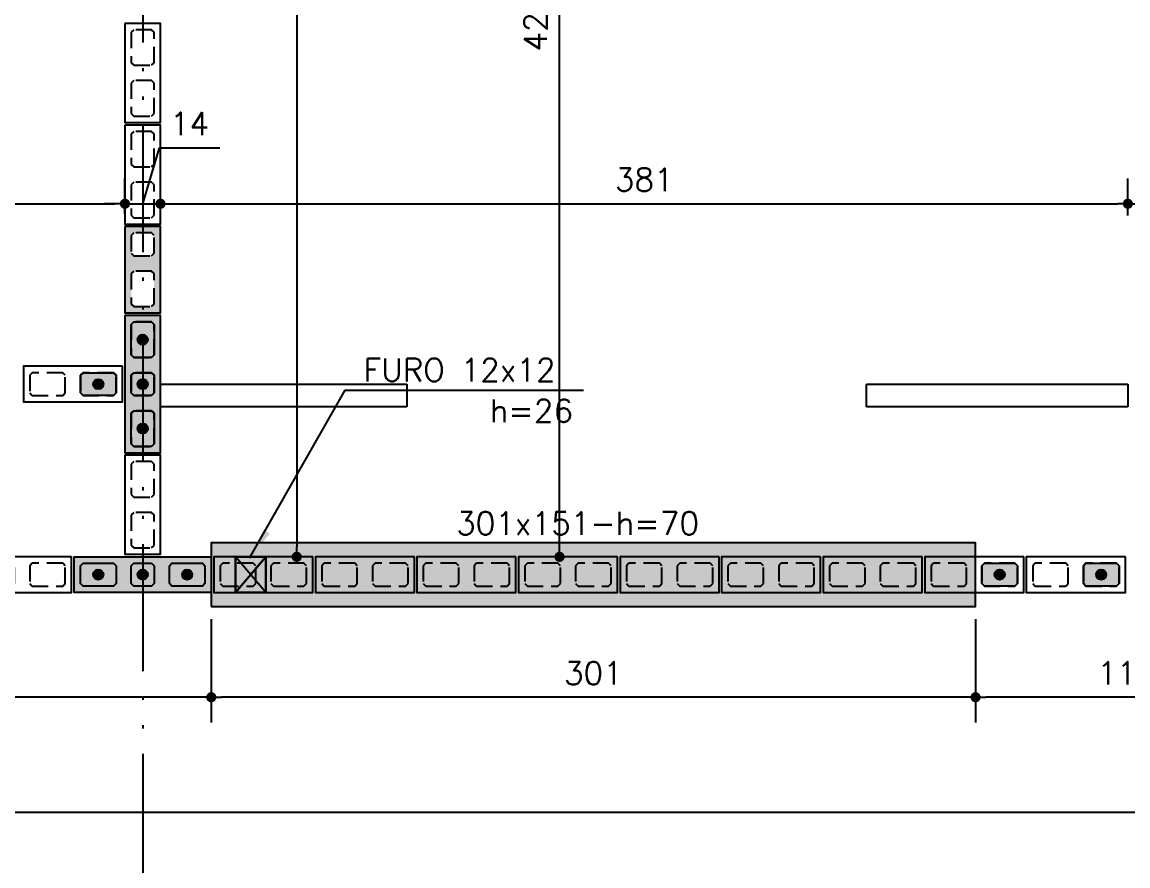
# Model space of a CAD drawing. Extents: x -14651 to 4582, y -13717 to -1290.
# Drawn here: x 2419 to 2854.5, y -13271.3 to -12939.1 of the extents above; entities that cross this region are included whole.
import ezdxf
from ezdxf.enums import TextEntityAlignment as Align

# ---------------------------------------------------------------- set-up
doc = ezdxf.new("R2010")
doc.units = 0
doc.header["$LTSCALE"] = 25
doc.linetypes.add('DASHED2', pattern=[0.375, 0.25, -0.125])
doc.linetypes.add('ESTILO_TQS_0004', pattern=[3.3, 2, -0.4, 0.05, -0.4, 0.05, -0.4])
for name, color, linetype in [('213', 252, 'Continuous'), ('241', 2, 'Continuous'), ('248', 100, 'Continuous'), ('249', 20, 'Continuous'), ('ABERTURAS', 53, 'Continuous'), ('ac-furo', 170, 'Continuous'), ('ALVENARIA NÃO ESTRUTURAL', 242, 'Continuous'), ('Arranque', 14, 'Continuous'), ('COTA', 1, 'Continuous'), ('EIXOS', 1, 'ESTILO_TQS_0004'), ('FERRO', 5, 'Continuous'), ('H2', 252, 'Continuous'), ('Linha_fina', 1, 'Continuous'), ('Pena_2', 2, 'Continuous'), ('T1', 2, 'Continuous'), ('TJANELA', 2, 'Continuous'), ('VIGA', 3, 'Continuous')]:
    doc.layers.add(name, color=color, linetype=linetype)
doc.styles.add('COTA', font='romans.shx')
doc.styles.add('Texto1', font='romans.shx', dxfattribs={"height": 9})
doc.dimstyles.new('forma', dxfattribs={"dimscale": 5, "dimtxt": 1.8, "dimasz": 0.8, "dimexe": 2, "dimexo": 1, "dimgap": 1, "dimtad": 1, "dimdec": 1, "dimzin": 9, "dimtxsty": 'COTA', "dimblk1": 'DOT', "dimblk2": 'DOT', "dimsah": 1, "dimcen": 0, "dimdle": 1, "dimclrd": 256, "dimclre": 256, "dimclrt": 2, "dimadec": 0, "dimazin": 0, "dimtfac": 1, "dimtdec": 0, "dimtmove": 0, "dimatfit": 3, "dimfxl": 1, "dimtolj": 1, "dimtzin": 0, "dimarcsym": 0})

# ---------------------------------------------------------------- blocks, each defined once
blk = doc.blocks.new('P5515')
at = {"layer": '249'}
h = blk.add_hatch(color=20, dxfattribs=at)
h.paths.add_polyline_path([(-27, 7), (-27, -7), (27, -7), (27, 7)])
h.paths.add_polyline_path([(-10.5, -3.5), (-11.5, -4.5), (-23.5, -4.5), (-24.5, -3.5), (-24.5, 3.5), (-23.5, 4.5), (-11.5, 4.5), (-10.5, 3.5)], flags=16)
h.paths.add_polyline_path([(-4.5, 3.5), (-3.5, 4.5), (3.5, 4.5), (4.5, 3.5), (4.5, -3.5), (3.5, -4.5), (-3.5, -4.5), (-4.5, -3.5)], flags=16)
h.paths.add_polyline_path([(10.5, 3.5), (11.5, 4.5), (23.5, 4.5), (24.5, 3.5), (24.5, -3.5), (23.5, -4.5), (11.5, -4.5), (10.5, -3.5)], flags=16)
blk.add_lwpolyline([(27, 7), (-27, 7), (-27, -7), (27, -7), (27, 7)])
at = {"color": 1, "linetype": 'DASHED2'}
for points in [[(-10.5, 3.5), (-11.5, 4.5), (-23.5, 4.5), (-24.5, 3.5), (-24.5, -3.5), (-23.5, -4.5), (-11.5, -4.5), (-10.5, -3.5), (-10.5, 3.5)], [(4.5, 3.5), (3.5, 4.5), (-3.5, 4.5), (-4.5, 3.5), (-4.5, -3.5), (-3.5, -4.5), (3.5, -4.5), (4.5, -3.5), (4.5, 3.5)], [(24.5, 3.5), (23.5, 4.5), (11.5, 4.5), (10.5, 3.5), (10.5, -3.5), (11.5, -4.5), (23.5, -4.5), (24.5, -3.5), (24.5, 3.5)]]:
    blk.add_lwpolyline(points, dxfattribs=at)
blk = doc.blocks.new('P4015', base_point=(5842102.11612, -8124149.02973))
blk.add_lwpolyline([(5842082.61612, -8124156.02973), (5842121.61612, -8124156.02973), (5842121.61612, -8124142.02973), (5842082.61612, -8124142.02973), (5842082.61612, -8124156.02973)])
at = {"color": 1, "linetype": 'DASHED2'}
for points in [[(5842085.11612, -8124152.52973), (5842086.11612, -8124153.52973), (5842098.11612, -8124153.52973), (5842099.11612, -8124152.52973), (5842099.11612, -8124145.52973), (5842098.11612, -8124144.52973), (5842086.11612, -8124144.52973), (5842085.11612, -8124145.52973), (5842085.11612, -8124152.52973)], [(5842105.11612, -8124152.52973), (5842106.11612, -8124153.52973), (5842118.11612, -8124153.52973), (5842119.11612, -8124152.52973), (5842119.11612, -8124145.52973), (5842118.11612, -8124144.52973), (5842106.11612, -8124144.52973), (5842105.11612, -8124145.52973), (5842105.11612, -8124152.52973)]]:
    blk.add_lwpolyline(points, dxfattribs=at)
blk = doc.blocks.new('P3515')
at = {"layer": '248'}
h = blk.add_hatch(color=100, dxfattribs=at)
h.paths.add_polyline_path([(17, 7), (-17, 7), (-17, -7), (17, -7)])
h.paths.add_polyline_path([(-5.5, -3.5), (-6.5, -4.5), (-13.5, -4.5), (-14.5, -3.5), (-14.5, 3.5), (-13.5, 4.5), (-6.5, 4.5), (-5.5, 3.5)], flags=16)
h.paths.add_polyline_path([(0.5, 3.5), (1.5, 4.5), (13.5, 4.5), (14.5, 3.5), (14.5, -3.5), (13.5, -4.5), (1.5, -4.5), (0.5, -3.5)], flags=16)
blk.add_lwpolyline([(-17, -7), (17, -7), (17, 7), (-17, 7), (-17, -7)])
at = {"color": 1, "linetype": 'DASHED2'}
for points in [[(-14.5, -3.5), (-13.5, -4.5), (-6.5, -4.5), (-5.5, -3.5), (-5.5, 3.5), (-6.5, 4.5), (-13.5, 4.5), (-14.5, 3.5), (-14.5, -3.5)], [(0.5, -3.5), (1.5, -4.5), (13.5, -4.5), (14.5, -3.5), (14.5, 3.5), (13.5, 4.5), (1.5, 4.5), (0.5, 3.5), (0.5, -3.5)]]:
    blk.add_lwpolyline(points, dxfattribs=at)
blk = doc.blocks.new('GR-1409')
at = {"layer": '213'}
h = blk.add_hatch(color=256, dxfattribs=at)
h.paths.add_polyline_path([(-6, 4.5), (-7, 3.5), (-7, -3.5), (-6, -4.5), (6, -4.5), (7, -3.5), (7, 3.5), (6, 4.5)])
h.paths.add_polyline_path([(-2, 0, 1), (2, 0, 1)], flags=16)
at = {"layer": 'Arranque'}
blk.add_hatch(color=256, dxfattribs=at).paths.add_polyline_path([(-2, 0, 1), (2, 0, 1)])
at = {"layer": '213'}
blk.add_lwpolyline([(-7, 3.5), (-6, 4.5), (6, 4.5), (7, 3.5), (7, -3.5), (6, -4.5), (-6, -4.5), (-7, -3.5), (-7, 3.5)], dxfattribs=at)
at = {"layer": 'FERRO', "linetype": 'Continuous'}
blk.add_circle((0, 0), 2, dxfattribs=at)
blk = doc.blocks.new('GR-0909')
at = {"layer": '213'}
h = blk.add_hatch(color=256, dxfattribs=at)
h.paths.add_polyline_path([(3.5, -4.5), (4.5, -3.5), (4.500001, 3.5), (3.500001, 4.5), (-3.499999, 4.5), (-4.499999, 3.5), (-4.5, -3.5), (-3.5, -4.5)])
h.paths.add_polyline_path([(-2, 0, -1), (2, 0, -1)], flags=16)
at = {"layer": 'Arranque'}
blk.add_hatch(color=256, dxfattribs=at).paths.add_polyline_path([(2, 0, 1), (-2, 0, 1)])
at = {"layer": '213'}
blk.add_lwpolyline([(3.500001, 4.5), (4.500001, 3.5), (4.5, -3.5), (3.5, -4.5), (-3.5, -4.5), (-4.5, -3.5), (-4.499999, 3.5), (-3.499999, 4.5), (3.500001, 4.5)], dxfattribs=at)
at = {"layer": 'FERRO', "linetype": 'Continuous'}
blk.add_circle((0, 0), 2, dxfattribs=at)
blk = doc.blocks.new('_Dot')
at = {"color": 0, "linetype": 'ByBlock', "lineweight": -2}
blk.add_line((-0.5, 0), (-1, 0), dxfattribs=at)
at = {"color": 0, "linetype": 'ByBlock', "const_width": 0.5}
blk.add_lwpolyline([(-0.25, 0, 1), (0.25, 0, 1)], format="xyb", close=True, dxfattribs=at)
blk = doc.blocks.new('*D117')
at = {"layer": 'COTA', "lineweight": -2, "transparency": 16777216}
for p, q in [((2794.52, -13174.1), (2794.52, -13214.87)), ((2913.52, -13174.1), (2913.52, -13214.87)), ((2909.52, -13204.87), (2798.52, -13204.87))]:
    blk.add_line(p, q, dxfattribs=at)
at = {"layer": 'Defpoints', "color": 0, "transparency": 16777216}
for p in [(2794.52, -13169.1), (2913.52, -13169.1), (2794.52, -13204.87)]:
    blk.add_point(p, dxfattribs=at)
at = {"layer": 'COTA', "lineweight": -2, "transparency": 16777216, "xscale": 4, "yscale": 4, "zscale": 4, "rotation": 180}
blk.add_blockref('_Dot', (2794.52, -13204.87), dxfattribs=at)
at = {"layer": 'COTA', "lineweight": -2, "transparency": 16777216, "xscale": 4, "yscale": 4, "zscale": 4}
blk.add_blockref('_Dot', (2913.52, -13204.87), dxfattribs=at)
at = {"layer": 'COTA', "color": 2, "transparency": 16777216, "insert": (2854.02, -13195.37), "char_height": 9, "attachment_point": 5, "style": 'COTA'}
blk.add_mtext('\\A1;119 ', dxfattribs=at)
blk = doc.blocks.new('*D118')
at = {"layer": 'COTA', "lineweight": -2, "transparency": 16777216}
for p, q in [((2493.52, -13174.1), (2493.52, -13214.87)), ((2794.52, -13174.1), (2794.52, -13214.87)), ((2790.52, -13204.87), (2497.52, -13204.87))]:
    blk.add_line(p, q, dxfattribs=at)
at = {"layer": 'Defpoints', "color": 0, "transparency": 16777216}
for p in [(2493.52, -13169.1), (2794.52, -13169.1), (2493.52, -13204.87)]:
    blk.add_point(p, dxfattribs=at)
at = {"layer": 'COTA', "lineweight": -2, "transparency": 16777216, "xscale": 4, "yscale": 4, "zscale": 4, "rotation": 180}
blk.add_blockref('_Dot', (2493.52, -13204.87), dxfattribs=at)
at = {"layer": 'COTA', "lineweight": -2, "transparency": 16777216, "xscale": 4, "yscale": 4, "zscale": 4}
blk.add_blockref('_Dot', (2794.52, -13204.87), dxfattribs=at)
at = {"layer": 'COTA', "color": 2, "transparency": 16777216, "insert": (2644.02, -13195.37), "char_height": 9, "attachment_point": 5, "style": 'COTA'}
blk.add_mtext('\\A1;301 ', dxfattribs=at)
blk = doc.blocks.new('*D119')
at = {"layer": 'COTA', "lineweight": -2, "transparency": 16777216}
for p, q in [((1959.52, -13174.1), (1959.52, -13214.87)), ((2493.52, -13174.1), (2493.52, -13214.87)), ((2489.52, -13204.87), (1963.52, -13204.87))]:
    blk.add_line(p, q, dxfattribs=at)
at = {"layer": 'Defpoints', "color": 0, "transparency": 16777216}
for p in [(1959.52, -13169.1), (2493.52, -13169.1), (1959.52, -13204.87)]:
    blk.add_point(p, dxfattribs=at)
at = {"layer": 'COTA', "lineweight": -2, "transparency": 16777216, "xscale": 4, "yscale": 4, "zscale": 4, "rotation": 180}
blk.add_blockref('_Dot', (1959.52, -13204.87), dxfattribs=at)
at = {"layer": 'COTA', "lineweight": -2, "transparency": 16777216, "xscale": 4, "yscale": 4, "zscale": 4}
blk.add_blockref('_Dot', (2493.52, -13204.87), dxfattribs=at)
at = {"layer": 'COTA', "color": 2, "transparency": 16777216, "insert": (2226.52, -13195.37), "char_height": 9, "attachment_point": 5, "style": 'COTA'}
blk.add_mtext('\\A1;534 ', dxfattribs=at)
blk = doc.blocks.new('*D131')
at = {"layer": 'COTA', "lineweight": -2, "transparency": 16777216}
for p, q in [((3258.52, -13168.6), (3258.52, -13260.25)), ((873.52, -13190.74), (873.52, -13260.25)), ((3254.52, -13250.25), (877.52, -13250.25))]:
    blk.add_line(p, q, dxfattribs=at)
at = {"layer": 'Defpoints', "color": 0, "transparency": 16777216}
for p in [(3258.52, -13163.6), (873.52, -13185.74), (873.52, -13250.25)]:
    blk.add_point(p, dxfattribs=at)
at = {"layer": 'COTA', "lineweight": -2, "transparency": 16777216, "xscale": 4, "yscale": 4, "zscale": 4, "rotation": 180}
blk.add_blockref('_Dot', (873.52, -13250.25), dxfattribs=at)
at = {"layer": 'COTA', "lineweight": -2, "transparency": 16777216, "xscale": 4, "yscale": 4, "zscale": 4}
blk.add_blockref('_Dot', (3258.52, -13250.25), dxfattribs=at)
at = {"layer": 'COTA', "color": 2, "transparency": 16777216, "insert": (2066.02, -13240.75), "char_height": 9, "attachment_point": 5, "style": 'COTA'}
blk.add_mtext('\\A1;2385 ', dxfattribs=at)
blk = doc.blocks.new('*D239')
at = {"layer": 'COTA', "lineweight": -2, "transparency": 16777216}
for p, q in [((2258.52, -13049.6), (2258.52, -13000.6)), ((2459.52, -13014.6), (2459.52, -13000.6)), ((2262.52, -13010.6), (2455.52, -13010.6))]:
    blk.add_line(p, q, dxfattribs=at)
at = {"layer": 'Defpoints', "color": 0, "transparency": 16777216}
for p in [(2459.52, -13010.6), (2459.52, -13019.6), (2258.52, -13054.6)]:
    blk.add_point(p, dxfattribs=at)
at = {"layer": 'COTA', "lineweight": -2, "transparency": 16777216, "xscale": 4, "yscale": 4, "zscale": 4, "rotation": 180}
blk.add_blockref('_Dot', (2258.52, -13010.6), dxfattribs=at)
at = {"layer": 'COTA', "lineweight": -2, "transparency": 16777216, "xscale": 4, "yscale": 4, "zscale": 4}
blk.add_blockref('_Dot', (2459.52, -13010.6), dxfattribs=at)
at = {"layer": 'COTA', "color": 2, "transparency": 16777216, "insert": (2359.02, -13001.1), "char_height": 9, "attachment_point": 5, "style": 'COTA'}
blk.add_mtext('\\A1;201 ', dxfattribs=at)
blk = doc.blocks.new('*D240')
at = {"layer": 'COTA', "lineweight": -2, "transparency": 16777216}
for p, q in [((2466.52, -13010.6), (2473.12, -12988.6)), ((2473.12, -12988.6), (2496.83, -12988.6)), ((2459.52, -13014.6), (2459.52, -13000.6)), ((2473.52, -13013.6), (2473.52, -13000.6)), ((2455.52, -13010.6), (2451.52, -13010.6)), ((2459.52, -13010.6), (2473.52, -13010.6)), ((2459.52, -13010.6), (2473.52, -13010.6)), ((2477.52, -13010.6), (2481.52, -13010.6))]:
    blk.add_line(p, q, dxfattribs=at)
at = {"layer": 'Defpoints', "color": 0, "transparency": 16777216}
for p in [(2473.52, -13010.6), (2459.52, -13019.6), (2473.52, -13018.6)]:
    blk.add_point(p, dxfattribs=at)
at = {"layer": 'COTA', "lineweight": -2, "transparency": 16777216, "xscale": 4, "yscale": 4, "zscale": 4}
blk.add_blockref('_Dot', (2459.52, -13010.6), dxfattribs=at)
at = {"layer": 'COTA', "lineweight": -2, "transparency": 16777216, "xscale": 4, "yscale": 4, "zscale": 4, "rotation": 180}
blk.add_blockref('_Dot', (2473.52, -13010.6), dxfattribs=at)
at = {"layer": 'COTA', "color": 2, "transparency": 16777216, "insert": (2484.97, -12979.1), "char_height": 9, "attachment_point": 5, "style": 'COTA'}
blk.add_mtext('\\A1;14 ', dxfattribs=at)
blk = doc.blocks.new('*D241')
at = {"layer": 'COTA', "lineweight": -2, "transparency": 16777216}
for p, q in [((2473.52, -13013.6), (2473.52, -13000.6)), ((2854.52, -13015.27), (2854.52, -13000.6)), ((2477.52, -13010.6), (2850.52, -13010.6))]:
    blk.add_line(p, q, dxfattribs=at)
at = {"layer": 'Defpoints', "color": 0, "transparency": 16777216}
for p in [(2854.52, -13010.6), (2473.52, -13018.6), (2854.52, -13020.27)]:
    blk.add_point(p, dxfattribs=at)
at = {"layer": 'COTA', "lineweight": -2, "transparency": 16777216, "xscale": 4, "yscale": 4, "zscale": 4, "rotation": 180}
blk.add_blockref('_Dot', (2473.52, -13010.6), dxfattribs=at)
at = {"layer": 'COTA', "lineweight": -2, "transparency": 16777216, "xscale": 4, "yscale": 4, "zscale": 4}
blk.add_blockref('_Dot', (2854.52, -13010.6), dxfattribs=at)
at = {"layer": 'COTA', "color": 2, "transparency": 16777216, "insert": (2664.02, -13001.1), "char_height": 9, "attachment_point": 5, "style": 'COTA'}
blk.add_mtext('\\A1;381 ', dxfattribs=at)
blk = doc.blocks.new('*D242')
at = {"layer": 'COTA', "lineweight": -2, "transparency": 16777216}
for p, q in [((2854.52, -13015.27), (2854.52, -13000.6)), ((2858.52, -13010.6), (2869.52, -13010.6)), ((2864.02, -13010.6), (2870.62, -13032.6)), ((2873.52, -13014.1), (2873.52, -13020.6)), ((2870.62, -13032.6), (2893.47, -13032.6))]:
    blk.add_line(p, q, dxfattribs=at)
at = {"layer": 'Defpoints', "color": 0, "transparency": 16777216}
for p in [(2873.52, -13009.1), (2873.52, -13010.6), (2854.52, -13020.27)]:
    blk.add_point(p, dxfattribs=at)
at = {"layer": 'COTA', "lineweight": -2, "transparency": 16777216, "xscale": 4, "yscale": 4, "zscale": 4, "rotation": 180}
blk.add_blockref('_Dot', (2854.52, -13010.6), dxfattribs=at)
at = {"layer": 'COTA', "lineweight": -2, "transparency": 16777216, "xscale": 4, "yscale": 4, "zscale": 4}
blk.add_blockref('_Dot', (2873.52, -13010.6), dxfattribs=at)
at = {"layer": 'COTA', "color": 2, "transparency": 16777216, "insert": (2882.05, -13023.1), "char_height": 9, "attachment_point": 5, "style": 'COTA'}
blk.add_mtext('\\A1;19 ', dxfattribs=at)
blk = doc.blocks.new('*D275')
at = {"layer": 'COTA', "lineweight": -2, "transparency": 16777216}
for p, q in [((2532.17, -12678.6), (2537.17, -12678.6)), ((2527.17, -12682.6), (2527.17, -13145.6)), ((2529.52, -13149.6), (2517.17, -13149.6))]:
    blk.add_line(p, q, dxfattribs=at)
at = {"layer": 'Defpoints', "color": 0, "transparency": 16777216}
for p in [(2527.17, -12678.6), (2527.17, -13149.6), (2534.52, -13149.6)]:
    blk.add_point(p, dxfattribs=at)
at = {"layer": 'COTA', "lineweight": -2, "transparency": 16777216, "xscale": 4, "yscale": 4, "zscale": 4}
for p, rotation in [((2527.17, -12678.6), 90), ((2527.17, -13149.6), 270)]:
    blk.add_blockref('_Dot', p, dxfattribs=dict(at, rotation=rotation))
at = {"layer": 'COTA', "color": 2, "transparency": 16777216, "insert": (2517.67, -12914.1), "char_height": 9, "attachment_point": 5, "rotation": 90, "style": 'COTA'}
blk.add_mtext('\\A1;471 ', dxfattribs=at)
blk = doc.blocks.new('*D279')
at = {"layer": 'COTA', "lineweight": -2, "transparency": 16777216}
for p, q in [((2638.09, -12728.6), (2620.69, -12728.6)), ((2630.69, -13145.6), (2630.69, -12732.6)), ((2638.09, -13149.6), (2620.69, -13149.6))]:
    blk.add_line(p, q, dxfattribs=at)
at = {"layer": 'Defpoints', "color": 0, "transparency": 16777216}
for p in [(2630.69, -12728.6), (2643.09, -12728.6), (2643.09, -13149.6)]:
    blk.add_point(p, dxfattribs=at)
at = {"layer": 'COTA', "lineweight": -2, "transparency": 16777216, "xscale": 4, "yscale": 4, "zscale": 4}
for p, rotation in [((2630.69, -12728.6), 90), ((2630.69, -13149.6), 270)]:
    blk.add_blockref('_Dot', p, dxfattribs=dict(at, rotation=rotation))
at = {"layer": 'COTA', "color": 2, "transparency": 16777216, "insert": (2621.19, -12939.1), "char_height": 9, "attachment_point": 5, "rotation": 90, "style": 'COTA'}
blk.add_mtext('\\A1;421 ', dxfattribs=at)
blk = doc.blocks.new('layout-inferior 2')
at = {"layer": 'ALVENARIA NÃO ESTRUTURAL'}
for p, q in [((28219.58, -13090.6), (28219.58, -13081.6)), ((28219.58, -13081.6), (28316.58, -13081.6)), ((28316.58, -13081.6), (28316.58, -13090.6)), ((28497.58, -13090.6), (28497.58, -13081.6)), ((28497.58, -13081.6), (28600.58, -13081.6)), ((28600.58, -13081.6), (28600.58, -13090.6)), ((28316.58, -13090.6), (28219.58, -13090.6)), ((28600.58, -13090.6), (28497.58, -13090.6))]:
    blk.add_line(p, q, dxfattribs=at)
blk = doc.blocks.new('furo 12 x12')
at = {"layer": 'H2'}
for points in [[(-1405.39, -3672.05), (-1399.38, -3665.04), (-1411.38, -3665.04)], [(-1411.38, -3679.04), (-1405.39, -3672.05), (-1411.38, -3665.04)], [(-1399.38, -3679.08), (-1399.38, -3665.04), (-1405.39, -3672.05)], [(-1405.39, -3672.05), (-1411.38, -3679.04), (-1411.38, -3679.08), (-1399.38, -3679.08)]]:
    blk.add_hatch(color=256, dxfattribs=at).paths.add_polyline_path(points)
at = {"layer": 'Pena_2', "ltscale": 0.5}
blk.add_lwpolyline([(-1411.38, -3665.04), (-1399.38, -3665.04), (-1399.38, -3679.08), (-1411.38, -3679.08)], close=True, dxfattribs=at)
at = {"layer": 'VIGA', "ltscale": 0.5}
for p, q in [((-1399.38, -3665.04), (-1411.38, -3679.04)), ((-1399.38, -3679.08), (-1411.38, -3665.04))]:
    blk.add_line(p, q, dxfattribs=at)
blk = doc.blocks.new('ss')
at = {"layer": 'Linha_fina'}
blk.add_solid([(0, 0), (-2.501, -0.287), (-2.499, 0.296)], dxfattribs=at)
blk = doc.blocks.new('furos-inferior2')
at = {"layer": 'ac-furo'}
for p, q in [((2515.02, -13163.6), (2503.02, -13149.6)), ((2503.02, -13163.6), (2515.02, -13149.6))]:
    blk.add_line(p, q, dxfattribs=at)
blk.add_lwpolyline([(2503.02, -13163.6), (2515.02, -13163.6), (2515.02, -13149.6), (2503.02, -13149.6)], close=True, dxfattribs=at)
at = {"layer": 'Linha_fina'}
for q in [(2508.45, -13150.06), (2640.09, -13083.96)]:
    blk.add_line((2546.12, -13083.96), q, dxfattribs=at)
at = {"layer": 'COTA', "xscale": 4.999999999999998, "yscale": 4.999999999999998, "zscale": 4.999999999999998, "rotation": 236.3440974744763}
blk.add_blockref('ss', (2508.45, -13150.06), dxfattribs=at)
at = {"layer": 'COTA'}
blk.add_blockref('furo 12 x12', (3914.4, -9484.55), dxfattribs=at)
at = {"layer": 'T1', "style": 'Texto1'}
for s, p in [('FURO 12x12', (2553.52, -13080.51)), ('h=26', (2603.21, -13096.63))]:
    blk.add_text(s, height=9, dxfattribs=at).set_placement(p)

msp = doc.modelspace()

# ---------------------------------------------------------------- hatches: boundary and pattern name
at = {"layer": 'ABERTURAS', "transparency": 33554457}
msp.add_hatch(color=256, dxfattribs=at).paths.add_polyline_path([(2493.52, -13169.1), (2794.52, -13169.1), (2794.52, -13144.1), (2493.52, -13144.1)])

# ---------------------------------------------------------------- linework, layer by layer
at = {"layer": 'ABERTURAS'}
msp.add_lwpolyline([(2493.52, -13169.1), (2794.52, -13169.1), (2794.52, -13144.1), (2493.52, -13144.1)], close=True, dxfattribs=at)
at = {"layer": 'EIXOS'}
msp.add_line((2466.52, -11494.67), (2466.52, -13689.12), dxfattribs=at)

# ---------------------------------------------------------------- block references
at = {"rotation": 90}
for p in [(2466.52, -13064.1), (2466.52, -13099.1)]:
    msp.add_blockref('GR-1409', p, dxfattribs=at)
for name, p in [('GR-1409', (2449.02, -13081.6)), ('GR-0909', (2466.52, -13081.6)), ('GR-1409', (2449.02, -13156.6)), ('GR-0909', (2466.52, -13156.6)), ('GR-1409', (2484.02, -13156.6)), ('GR-1409', (2804.02, -13156.6)), ('GR-1409', (2844.02, -13156.6))]:
    msp.add_blockref(name, p)
at = {"layer": '241'}
for name, p, rotation in [('P4015', (2466.52, -12959.1), 270), ('P4015', (2466.52, -12999.1), 270), ('P3515', (2466.52, -13036.6), 270), ('P5515', (2466.52, -13081.6), 90.00000000000001), ('P4015', (2439.02, -13081.6), 180), ('P4015', (2466.52, -13129.1), 270), ('P4015', (2419.02, -13156.6), 180), ('P4015', (2514.02, -13156.6), 180), ('P4015', (2554.02, -13156.6), 180), ('P4015', (2594.02, -13156.6), 180), ('P4015', (2634.02, -13156.6), 180), ('P4015', (2674.02, -13156.6), 180), ('P4015', (2714.02, -13156.6), 180), ('P4015', (2754.02, -13156.6), 180), ('P4015', (2794.02, -13156.6), 180), ('P4015', (2834.02, -13156.6), 180)]:
    msp.add_blockref(name, p, dxfattribs=dict(at, rotation=rotation))
at = {"layer": '241', "xscale": -1, "rotation": 180}
msp.add_blockref('P5515', (2466.52, -13156.6), dxfattribs=at)
at = {"layer": 'COTA'}
for name, p in [('furos-inferior2', (0, 0)), ('layout-inferior 2', (-25746.06, 0))]:
    msp.add_blockref(name, p, dxfattribs=at)

# ---------------------------------------------------------------- texts
at = {"layer": 'TJANELA', "style": 'Texto1'}
msp.add_text('301x151-h=70', height=9, dxfattribs=at).set_placement((2637.77, -13140.9), align=Align.CENTER)

# ---------------------------------------------------------------- dimensions: what is measured, and where the dimension line sits
at = {"layer": 'COTA'}
for base, p1, p2, override, picture, middle in [((2527.17, -13149.6), (2527.17, -12678.6), (2534.52, -13149.6), {"dimpost": ' ', "dimtmove": 1}, '*D275', (2517.67, -12914.1)), ((2630.69, -12728.6), (2643.09, -13149.6), (2643.09, -12728.6), {"dimpost": ' '}, '*D279', (2621.19, -12939.1))]:
    dim = msp.add_linear_dim(base=base, p1=p1, p2=p2, angle=90, dimstyle='forma', override=override, dxfattribs=at)
    dim.commit()
    dim.dimension.update_dxf_attribs({"geometry": picture, "text_midpoint": middle})
for base, p1, p2, override, picture, middle in [((2473.52, -13010.6), (2459.52, -13019.6), (2473.52, -13018.6), {"dimpost": ' ', "dimtmove": 1}, '*D240', (2478.12, -12979.1)), ((2459.52, -13010.6), (2258.52, -13054.6), (2459.52, -13019.6), {"dimpost": ' ', "dimtmove": 1}, '*D239', (2359.02, -13001.1)), ((2854.52, -13010.6), (2473.52, -13018.6), (2854.52, -13020.27), {"dimpost": ' ', "dimtmove": 1}, '*D241', (2664.02, -13001.1)), ((2873.52, -13010.6), (2854.52, -13020.27), (2873.52, -13009.1), {"dimpost": ' ', "dimtmove": 1}, '*D242', (2875.62, -13023.1)), ((873.52, -13250.25), (3258.52, -13163.6), (873.52, -13185.74), {"dimpost": ' '}, '*D131', (2066.02, -13240.75)), ((1959.52, -13204.87), (2493.52, -13169.1), (1959.52, -13169.1), {"dimpost": ' ', "dimtmove": 1}, '*D119', (2226.52, -13195.37)), ((2493.52, -13204.87), (2794.52, -13169.1), (2493.52, -13169.1), {"dimpost": ' ', "dimtmove": 1}, '*D118', (2644.02, -13195.37)), ((2794.52, -13204.87), (2913.52, -13169.1), (2794.52, -13169.1), {"dimpost": ' ', "dimtmove": 1}, '*D117', (2854.02, -13195.37))]:
    dim = msp.add_linear_dim(base=base, p1=p1, p2=p2, dimstyle='forma', override=override, dxfattribs=at)
    dim.commit()
    dim.dimension.update_dxf_attribs({"geometry": picture, "text_midpoint": middle})

doc.saveas('drawing.dxf')
